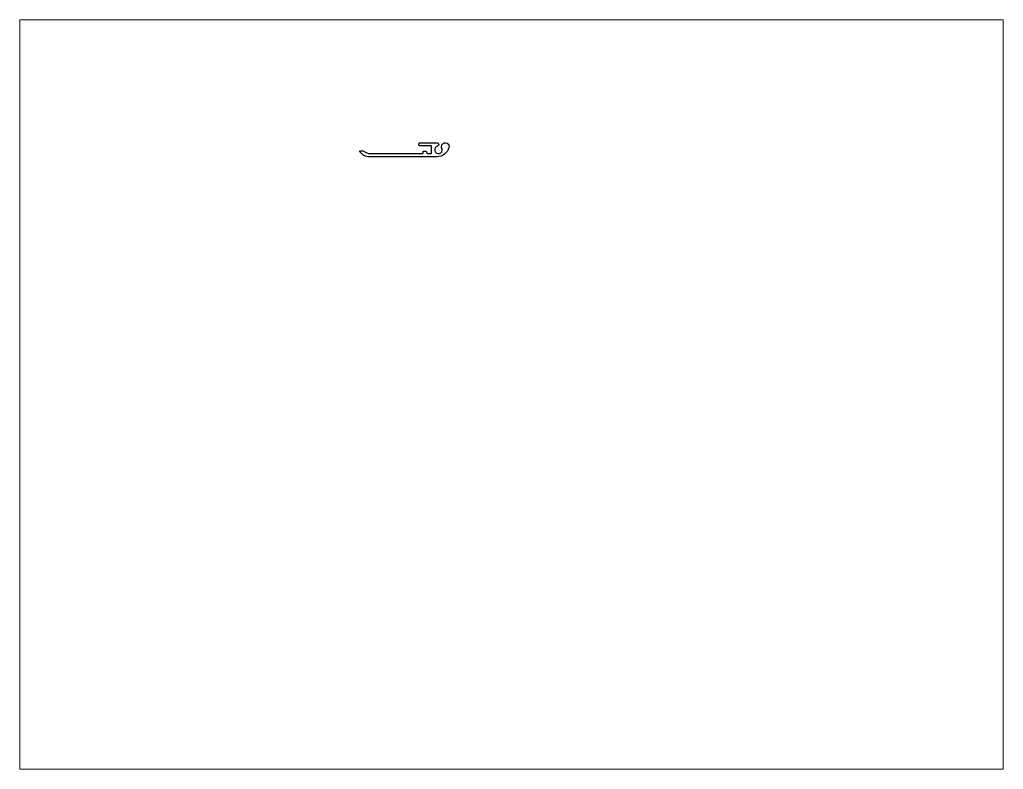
# Paper-space layout 'Layout1' of a CAD drawing. Extents: x 27 to 240, y 20 to 183.
# The model-space entities are those that its viewports show. They can reach past a viewport. Long polylines and large blocks are cut down to what shows.
import ezdxf

# ---------------------------------------------------------------- set-up
doc = ezdxf.new("R2010")
doc.units = 0
doc.header["$LTSCALE"] = 15
doc.layers.get('0').update_dxf_attribs({"linetype": 'CONTINUOUS'})

msp = doc.modelspace()

# ---------------------------------------------------------------- linework, layer by layer
at = {"color": 0, "linetype": 'CONTINUOUS', "ltscale": 0.05}
msp.add_lwpolyline([(158.89, 224.79, 0.414214), (159.19, 225.09), (159.19, 227.49, 0.414214), (158.89, 227.79), (154.59, 227.79, -0.414214), (154.19, 228.19), (154.19, 228.59, -0.414214), (154.59, 228.99), (161.41, 228.99), (161.41, 228.99, -0.802245), (161.48, 227.68, 2.339831), (163.35, 226.58, -1.630032), (165.98, 227.06, -0.331679), (161.19, 223.49), (134.99, 223.49, -0.234691), (131.01, 225.47, -0.619838), (131.17, 225.79), (132.09, 225.79, -0.167667), (132.71, 225.58, 0.167667), (134.99, 224.79), (155.89, 224.79), (155.89, 225.69), (157.09, 225.69), (157.39, 224.79)], format="xyb", close=True, dxfattribs=at)

psp = doc.layouts.get("Layout1")

# ---------------------------------------------------------------- viewports
at = {"layer": '0', "color": 0, "linetype": 'BYBLOCK', "ltscale": 0.05}
psp.add_viewport(center=(133.35, 101.6), size=(213.36, 162.56), view_center_point=(190.51, 130.3), view_height=293.8955, dxfattribs=at)

doc.saveas('drawing.dxf')
